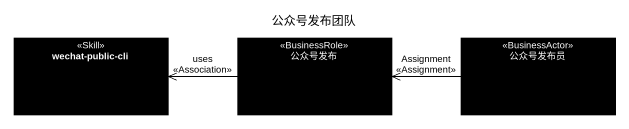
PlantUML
@startuml
title 公众号发布团队
hide circle
hide empty members
class "wechat-public-cli" as wechat_public_cli <<Skill>> #000000
class 公众号发布 <<BusinessRole>> #000000
class 公众号发布员 <<BusinessActor>> #000000
公众号发布 -left-> wechat_public_cli : uses\n<<Association>>
公众号发布员 -left-> 公众号发布 : Assignment\n<<Assignment>>
@enduml
